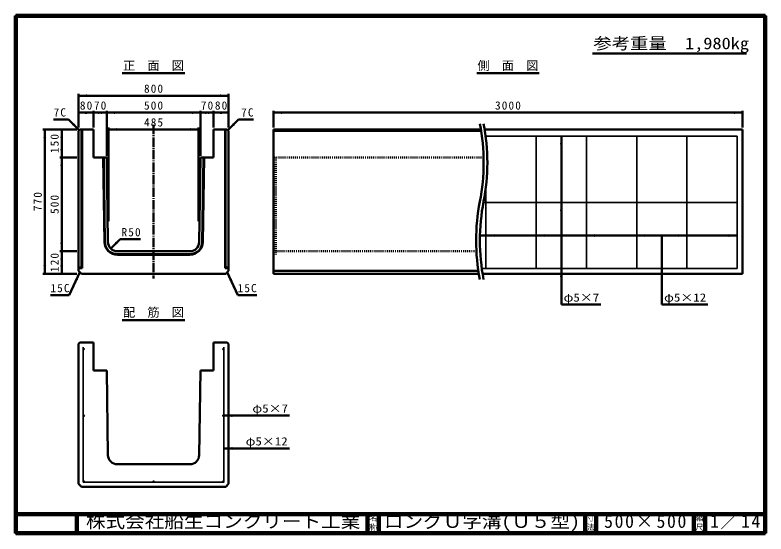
# Model space of a CAD drawing. Units: millimetres, scale not verified. Extents: x 100 to 4105, y 100 to 2870.
import ezdxf
from ezdxf.enums import TextEntityAlignment as Align

# ---------------------------------------------------------------- set-up
doc = ezdxf.new("R2010")
doc.units = ezdxf.units.MM
doc.header["$LTSCALE"] = 5
doc.linetypes.add('USER1', pattern=[13.4, 10, -1.2, 1, -1.2])
doc.linetypes.add('USER2', pattern=[2.2, 1, -1.2])
doc.layers.add('V-nasSTD', color=7, linetype='Continuous', lineweight=50)
doc.styles.add('ＭＳ ゴシック', font='')
doc.styles.get('ＭＳ ゴシック').set_extended_font_data('MS Gothic')

msp = doc.modelspace()

# ---------------------------------------------------------------- hatches: boundary and pattern name
at = {"layer": 'V-nasSTD'}
for points in [[(483.917, 2446.605), (438.917, 2439.105), (483.917, 2431.605)], [(1193.917, 2431.605), (1238.917, 2439.105), (1193.917, 2446.605)], [(483.917, 2356.605), (438.917, 2349.105), (483.917, 2341.605)], [(473.917, 2341.605), (518.917, 2349.105), (473.917, 2356.605)], [(563.917, 2356.605), (518.917, 2349.105), (563.917, 2341.605)], [(543.917, 2341.605), (588.917, 2349.105), (543.917, 2356.605)], [(633.917, 2356.605), (588.917, 2349.105), (633.917, 2341.605)], [(1043.917, 2341.605), (1088.917, 2349.105), (1043.917, 2356.605)], [(1133.917, 2356.605), (1088.917, 2349.105), (1133.917, 2341.605)], [(1113.917, 2341.605), (1158.917, 2349.105), (1113.917, 2356.605)], [(1203.917, 2356.605), (1158.917, 2349.105), (1203.917, 2341.605)], [(1193.917, 2341.605), (1238.917, 2349.105), (1193.917, 2356.605)], [(1524.142, 2356.605), (1479.142, 2349.105), (1524.142, 2341.605)], [(3934.142, 2341.605), (3979.142, 2349.105), (3934.142, 2356.605)], [(415.901, 2292.728), (442.417, 2255.605), (405.294, 2282.121)], [(1261.934, 2292.728), (1235.417, 2255.605), (1272.54, 2282.121)], [(251.417, 2214.105), (258.917, 2259.105), (266.417, 2214.105)], [(341.417, 2214.105), (348.917, 2259.105), (356.417, 2214.105)], [(643.917, 2266.605), (598.917, 2259.105), (643.917, 2251.605)], [(1033.917, 2251.605), (1078.917, 2259.105), (1033.917, 2266.605)], [(3006.142, 2179.105), (3013.642, 2224.105), (3021.142, 2179.105)], [(356.417, 2154.105), (348.917, 2109.105), (341.417, 2154.105)], [(341.417, 2064.105), (348.917, 2109.105), (356.417, 2064.105)], [(3006.142, 1824.105), (3013.642, 1869.105), (3021.142, 1824.105)], [(2656.642, 1685.605), (2611.642, 1693.105), (2656.642, 1700.605)], [(2924.642, 1685.605), (2879.642, 1693.105), (2924.642, 1700.605)], [(3192.642, 1685.605), (3147.642, 1693.105), (3192.642, 1700.605)], [(3460.642, 1685.605), (3415.642, 1693.105), (3460.642, 1700.605)], [(3638.642, 1700.605), (3683.642, 1693.105), (3638.642, 1685.605)], [(3906.642, 1700.605), (3951.642, 1693.105), (3906.642, 1685.605)], [(356.417, 1654.105), (348.917, 1609.105), (341.417, 1654.105)], [(637.1, 1660.608), (610.583, 1623.485), (647.707, 1650.002)], [(341.417, 1564.105), (348.917, 1609.105), (356.417, 1564.105)], [(266.417, 1534.105), (258.917, 1489.105), (251.417, 1534.105)], [(356.417, 1534.105), (348.917, 1489.105), (341.417, 1534.105)], [(446.417, 1496.605), (420.455, 1459.092), (434.025, 1452.699)], [(1231.417, 1496.605), (1257.379, 1459.092), (1243.809, 1452.699)], [(3006.142, 1472.105), (3013.642, 1517.105), (3021.142, 1472.105)], [(463.917, 1086.869, 1), (469.917, 1086.869, 1)], [(1213.917, 1086.869, 1), (1207.917, 1086.869, 1)], [(463.917, 731.869, 1), (469.917, 731.869, 1)], [(1213.917, 731.869, 1), (1207.917, 731.869, 1)], [(1258.917, 739.369), (1213.917, 731.869), (1258.917, 724.369)], [(1258.917, 563.908), (1213.917, 556.408), (1258.917, 548.908)], [(466.917, 376.869, 0.66818), (469.038, 381.99, 0.66818), (463.917, 379.869, 0.41421)], [(838.917, 376.869, 1), (838.917, 382.869, 1)], [(1210.917, 376.869, 0.41421), (1213.917, 379.869, 0.66818), (1208.796, 381.99, 0.66818)]]:
    msp.add_hatch(color=256, dxfattribs=at).paths.add_polyline_path(points)

# ---------------------------------------------------------------- linework, layer by layer
at = {"layer": 'V-nasSTD', "lineweight": 100}
for p, q in [((105, 2865), (105, 105)), ((4100, 2865), (105, 2865)), ((4100, 105), (4100, 2865)), ((105, 205), (4100, 205)), ((430, 205), (430, 105)), ((1980, 205), (1980, 105)), ((2040, 205), (2040, 105)), ((3140, 205), (3140, 105)), ((3200, 205), (3200, 105)), ((3720, 205), (3720, 105)), ((3780, 205), (3780, 105)), ((105, 105), (4100, 105))]:
    msp.add_line(p, q, dxfattribs=at)
at = {"layer": 'V-nasSTD'}
for p, q in [((3180.536, 2664.753), (4000.536, 2664.753)), ((671.917, 2559.105), (1005.917, 2559.105)), ((2562.142, 2559.105), (2896.142, 2559.105)), ((438.917, 2449.105), (438.917, 2269.105)), ((1238.917, 2449.105), (1238.917, 2269.105)), ((1238.917, 2439.105), (438.917, 2439.105)), ((518.917, 2349.105), (438.917, 2349.105)), ((518.917, 2359.105), (518.917, 2269.105)), ((588.917, 2349.105), (518.917, 2349.105)), ((588.917, 2359.105), (588.917, 2119.105)), ((1088.917, 2349.105), (588.917, 2349.105)), ((1088.917, 2359.105), (1088.917, 2119.105)), ((1158.917, 2349.105), (1088.917, 2349.105)), ((1158.917, 2359.105), (1158.917, 2269.105)), ((1238.917, 2349.105), (1158.917, 2349.105)), ((1479.142, 2359.105), (1479.142, 2269.105)), ((3979.142, 2349.105), (1479.142, 2349.105)), ((3979.142, 2359.105), (3979.142, 2269.105)), ((305.849, 2312.173), (385.849, 2312.173)), ((442.417, 2255.605), (385.849, 2312.173)), ((1235.417, 2255.605), (1291.986, 2312.173)), ((1291.986, 2312.173), (1371.986, 2312.173)), ((428.917, 2259.105), (248.917, 2259.105)), ((258.917, 2259.105), (258.917, 1489.105)), ((348.917, 2259.105), (348.917, 2109.105)), ((445.917, 2259.105), (438.917, 2252.105)), ((438.917, 2252.105), (438.917, 1504.105)), ((445.917, 2259.105), (518.917, 2259.105)), ((454.917, 2259.105), (454.917, 1522.105)), ((457.917, 2259.105), (457.917, 1519.105)), ((518.917, 2259.105), (518.917, 2109.105)), ((596.417, 2259.105), (1081.417, 2259.105)), ((598.917, 2269.105), (598.917, 1769.105)), ((1078.917, 2269.105), (1078.917, 1769.105)), ((1231.917, 2259.105), (1158.917, 2259.105)), ((1158.917, 2259.105), (1158.917, 2109.105)), ((1219.917, 1519.105), (1219.917, 2259.105)), ((1222.917, 1522.105), (1222.917, 2259.105)), ((1231.917, 2259.105), (1238.917, 2252.105)), ((1238.917, 1504.105), (1238.917, 2252.105)), ((1479.142, 2259.105), (1479.142, 1489.105)), ((2584.543, 2259.105), (1479.142, 2259.105)), ((1479.142, 2252.105), (2585.679, 2252.105)), ((2604.543, 2259.105), (3979.142, 2259.105)), ((3979.142, 1489.105), (3979.142, 2259.105)), ((3013.642, 2224.105), (3013.642, 1324.105)), ((428.917, 2109.105), (338.917, 2109.105)), ((348.917, 2109.105), (348.917, 1609.105)), ((588.917, 2109.105), (518.917, 2109.105)), ((569.915, 2109.105), (576.68, 1658.07)), ((572.915, 2109.105), (579.68, 1658.115)), ((588.917, 2109.105), (595.678, 1658.355)), ((1088.917, 2109.105), (1082.156, 1658.355)), ((1158.917, 2109.105), (1088.917, 2109.105)), ((1104.919, 2109.105), (1098.154, 1658.115)), ((1107.919, 2109.105), (1101.154, 1658.07)), ((3951.642, 1693.105), (2579.465, 1693.105)), ((3549.642, 1693.105), (3549.642, 1324.105)), ((610.583, 1623.485), (660.081, 1672.983)), ((660.081, 1672.983), (770.081, 1672.983)), ((428.917, 1609.105), (338.917, 1609.105)), ((348.917, 1609.105), (348.917, 1489.105)), ((645.673, 1609.105), (1032.161, 1609.105)), ((645.673, 1593.105), (1032.161, 1593.105)), ((645.673, 1590.105), (1032.161, 1590.105)), ((454.917, 1522.105), (438.917, 1522.105)), ((454.917, 1522.105), (457.917, 1519.105)), ((1222.917, 1522.105), (1219.917, 1519.105)), ((1238.917, 1522.105), (1222.917, 1522.105)), ((428.917, 1489.105), (248.917, 1489.105)), ((388.849, 1374.397), (446.417, 1496.605)), ((457.917, 1519.105), (438.917, 1519.105)), ((438.917, 1504.105), (453.917, 1489.105)), ((453.917, 1489.105), (1223.917, 1489.105)), ((1238.917, 1519.105), (1219.917, 1519.105)), ((1223.917, 1489.105), (1238.917, 1504.105)), ((1288.986, 1374.397), (1231.417, 1496.605)), ((2571.363, 1504.105), (1479.142, 1504.105)), ((2573.74, 1489.105), (1479.142, 1489.105)), ((3979.142, 1489.105), (2593.74, 1489.105)), ((288.849, 1374.397), (388.849, 1374.397)), ((1288.986, 1374.397), (1388.986, 1374.397)), ((3013.642, 1324.105), (3223.642, 1324.105)), ((3549.642, 1324.105), (3795.642, 1324.105)), ((671.917, 1241.869), (1005.917, 1241.869)), ((445.917, 1121.869), (438.917, 1114.869)), ((445.917, 1121.869), (518.917, 1121.869)), ((518.917, 1121.869), (518.917, 971.869)), ((1231.917, 1121.869), (1158.917, 1121.869)), ((1158.917, 1121.869), (1158.917, 971.869)), ((1231.917, 1121.869), (1238.917, 1114.869)), ((438.917, 1114.869), (438.917, 366.869)), ((1238.917, 366.869), (1238.917, 1114.869)), ((588.917, 971.869), (518.917, 971.869)), ((588.917, 971.869), (595.678, 521.119)), ((1088.917, 971.869), (1082.156, 521.119)), ((1158.917, 971.869), (1088.917, 971.869)), ((1213.917, 731.869), (1563.917, 731.869)), ((1213.917, 556.408), (1563.917, 556.408)), ((645.673, 471.869), (1032.161, 471.869)), ((438.917, 366.869), (453.917, 351.869)), ((1223.917, 351.869), (1238.917, 366.869)), ((453.917, 351.869), (1223.917, 351.869))]:
    msp.add_line(p, q, dxfattribs=at)
at = {"layer": 'V-nasSTD', "linetype": 'USER1'}
msp.add_line((838.917, 2284.105), (838.917, 1464.105), dxfattribs=at)
at = {"layer": 'V-nasSTD', "lineweight": 35}
for p, q in [((2609.756, 2224.105), (3951.642, 2224.105)), ((2611.642, 2224.105), (2611.642, 2209.04)), ((2879.642, 2224.105), (2879.642, 1517.105)), ((3147.642, 2224.105), (3147.642, 1517.105)), ((3415.642, 2224.105), (3415.642, 1517.105)), ((3683.642, 2224.105), (3683.642, 1517.105)), ((3951.642, 2224.105), (3951.642, 1517.105)), ((2611.642, 1954.169), (2611.642, 1517.105)), ((3951.642, 1869.105), (2598.181, 1869.105)), ((2589.477, 1517.105), (3951.642, 1517.105)), ((463.917, 1096.869), (463.917, 376.869)), ((1213.917, 1096.869), (1213.917, 376.869)), ((463.917, 376.869), (1213.917, 376.869))]:
    msp.add_line(p, q, dxfattribs=at)
at = {"layer": 'V-nasSTD', "linetype": 'USER2'}
for p, q in [((2598.794, 2109.105), (1479.142, 2109.105)), ((1491.642, 2109.105), (1491.642, 1590.105)), ((2560.664, 1609.105), (1479.142, 1609.105)), ((1479.142, 1590.105), (1491.642, 1590.105))]:
    msp.add_line(p, q, dxfattribs=at)
at = {"layer": 'V-nasSTD', "lineweight": 13}
msp.add_lwpolyline([(100, 100), (100, 2870), (4105, 2870), (4105, 100)], close=True, dxfattribs=at)
at = {"layer": 'V-nasSTD', "lineweight": 35}
for centre in [(466.917, 1086.869), (1210.917, 1086.869), (466.917, 731.869), (1210.917, 731.869), (466.917, 379.869), (838.917, 379.869), (1210.917, 379.869)]:
    msp.add_circle(centre, 3, dxfattribs=at)
at = {"layer": 'V-nasSTD'}
for centre, radius, start, end in [((1512.735, 2081.605), 1086.406, 348.98904, 11.01096), ((1532.735, 2081.605), 1086.406, 348.98904, 11.01096), ((3645.548, 1666.605), 1086.406, 168.98904, 191.01096), ((3665.548, 1666.605), 1086.406, 168.98904, 191.01096), ((645.673, 1659.105), 69, 180.85937, 270), ((645.673, 1659.105), 66, 180.85937, 270), ((645.673, 1659.105), 50, 180.85937, 270), ((1032.161, 1659.105), 50, 270, 359.14063), ((1032.161, 1659.105), 66, 270, 359.14063), ((1032.161, 1659.105), 69, 270, 359.14063), ((645.673, 521.869), 50, 180.85937, 270), ((1032.161, 521.869), 50, 270, 359.14063)]:
    msp.add_arc(centre, radius, start, end, dxfattribs=at)

# ---------------------------------------------------------------- texts
at = {"layer": 'V-nasSTD', "style": 'ＭＳ ゴシック'}
for s, height, width, p in [('参考重量\u30001,980kg', 62.32, 1.15, (3184.536, 2749.753)), ('φ5×7', 43.99, 1.15, (3025.642, 1384.105)), ('φ5×12', 43.99, 1.15, (3561.642, 1384.105)), ('φ5×7', 43.99, 1.15, (1365.917, 791.869)), ('φ5×12', 43.99, 1.15, (1329.917, 616.408)), ('株式会社船生コンクリート工業', 69.65, 1.1, (478.25, 202.5)), ('ロングＵ字溝(Ｕ５型)', 69.65, 1.1, (2067.5, 202.5))]:
    msp.add_text(s, height=height, dxfattribs=dict(at, width=width)).set_placement(p, align=Align.TOP_LEFT)
for s, height, p in [('正\u3000面\u3000図', 47.65, (675.913, 2624.105)), ('側\u3000面\u3000図', 47.65, (2566.138, 2624.105)), ('配\u3000筋\u3000図', 47.65, (675.913, 1306.869)), ('名', 30.79, (1988.982, 200.999)), ('寸', 30.79, (3148.982, 200.999)), ('縮', 30.79, (3728.982, 200.999)), ('称', 30.79, (1988.976, 151.01)), ('法', 30.79, (3148.976, 151.01)), ('尺', 30.79, (3728.976, 151.01))]:
    msp.add_text(s, height=height, dxfattribs=at).set_placement(p, align=Align.TOP_LEFT)
at = {"layer": 'V-nasSTD', "attachment_point": 1, "style": 'ＭＳ ゴシック'}
for s, insert, char_height in [('\\T1.2;800', (787.93, 2499.105), 43.99), ('\\T1.2;80', (445.917, 2409.105), 43.99), ('\\T1.2;70', (520.917, 2409.105), 43.99), ('\\T1.2;500', (787.93, 2409.105), 43.99), ('\\T1.2;70', (1090.917, 2409.105), 43.99), ('\\T1.2;80', (1165.917, 2409.105), 43.99), ('\\T1.2;3000', (2660.036, 2409.105), 43.99), ('\\T1.2;7C', (305.849, 2372.173), 43.99), ('\\T1.2;7C', (1305.986, 2372.173), 43.99), ('\\T1.2;485', (787.93, 2319.105), 43.99), ('\\T1.2;R50', (668.081, 1732.983), 43.99), ('\\T1.2;15C', (288.849, 1434.397), 43.99), ('\\T1.2;15C', (1286.986, 1434.397), 43.99), ('\\T1.18;500×500', (3241.581, 202.508), 69.65), ('\\T1.16;1／14', (3807.033, 202.582), 69.65)]:
    msp.add_mtext(s, dxfattribs=dict(at, insert=insert, char_height=char_height))
at = {"layer": 'V-nasSTD', "char_height": 43.99, "attachment_point": 1, "rotation": 90, "style": 'ＭＳ ゴシック'}
for s, insert in [('\\T1.2;150', (288.917, 2133.118)), ('\\T1.2;770', (198.917, 1823.118)), ('\\T1.2;500', (288.917, 1808.118)), ('\\T1.2;120', (288.917, 1498.118))]:
    msp.add_mtext(s, dxfattribs=dict(at, insert=insert))

doc.saveas('drawing.dxf')
